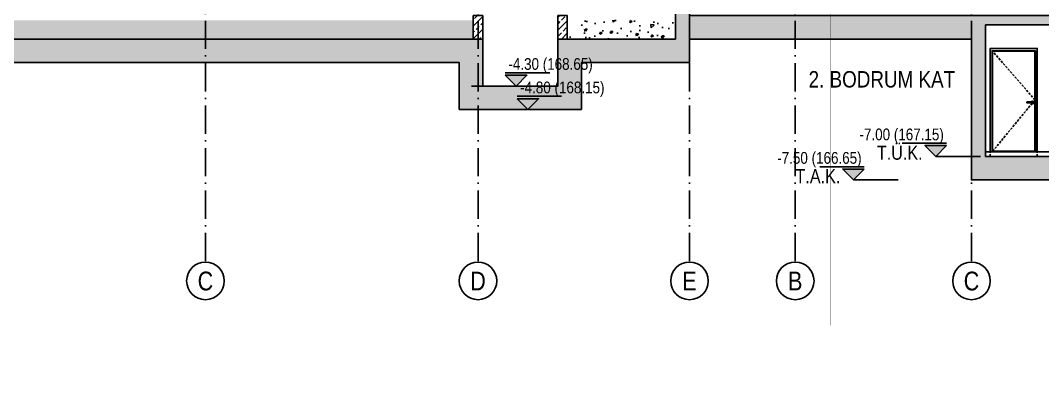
# Model space of a CAD drawing. Header units: millimetres. Extents: x 82776 to 137242, y 11666 to 27998.
# Drawn here: x 92570 to 93113, y 22284 to 22476 of the extents above; entities that cross this region are included whole.
import ezdxf
from ezdxf.enums import TextEntityAlignment as Align

# ---------------------------------------------------------------- set-up
doc = ezdxf.new("R2010")
doc.units = ezdxf.units.MM
for name, pattern in [('( Hidden )', [0.375, 0.25, -0.125]), ('ACAD_ISO03W100', [30, 12, -18]), ('ACAD_ISO10W100', [18, 12, -3, 0, -3]), ('DASHDOT', [1, 0.5, -0.25, 0, -0.25]), ('DASHED', [15, 10, -5])]:
    doc.linetypes.add(name, pattern=pattern)
doc.layers.add('0_IFC_Blok Sınırı', color=32, linetype='ACAD_ISO03W100', lineweight=0)
for name, color, linetype in [('0_IFC_Concrete Trace', 253, '( Hidden )'), ('0_IFC_Elevation_4', 11, 'Continuous'), ('0_IFC_Elevation_5', 252, 'Continuous'), ('0_IFC_Grid', 14, 'ACAD_ISO10W100'), ('0_IFC_Grid_Text_100', 14, 'Continuous'), ('0_IFC_Hatch_Structure', 251, 'Continuous'), ('0_IFC_Notation_Level_50', 160, 'Continuous'), ('0_IFC_Notation_Section_50', 10, 'Continuous'), ('0_IFC_Text_Explanation_50', 231, 'Continuous'), ('1_IFC_Concrete_Section', 50, 'Continuous'), ('4_IFC_Floor_Cladding', 143, 'Continuous')]:
    doc.layers.add(name, color=color, linetype=linetype)
doc.styles.add('IFC_TEXT', font='ARIALN.TTF')
pattern_1 = [(225, (-107543.7465645606, -29261.81252350595), (13.47038418160373, -13.47038418160373), []), (225, (-107557.2169545606, -29261.81252350595), (13.47038418160373, -13.47038418160373), [9.524999999999999, -4.762499999999999])]
pattern_2 = [(230, (-107543.7465645606, -29261.81252350595), (-54.6554006988012, 4.781725661670932), [5.714999999999999, -62.865]), (175, (-107543.7465645606, -29261.81252350595), (10.57302642749079, -57.31705357171054), [4.572, -50.292175251]), (280.4514447, (-107548.3011666606, -29261.41404745595), (-44.08237412710598, -52.53532557365852), [4.857002639999996, -53.42707337999997]), (226.1842, (-107543.7465645606, -29277.05252350595), (-81.32371226763897, 12.61269837981815), [8.5725, -94.2975]), (276.63555761, (-107550.5235345606, -29276.00147350595), (-71.22124021545092, -74.22783737931644), [7.285506941999996, -80.14068244799994]), (171.18415117, (-107543.7465645606, -29277.05252350595), (-71.22124021949313, -74.22783737565977), [6.857990120999999, -75.43791957599998]), (201, (-107551.3665645606, -29273.24252350595), (-45.48431738073974, 30.67955945612629), [5.714999999999999, -62.865]), (146, (-107551.3665645606, -29273.24252350595), (-18.54060850429412, -55.25638983669578), [4.572, -50.29199999999999]), (251.451445, (-107555.1569243406, -29270.68589353595), (-64.02492578361485, -24.57683066577156), [4.857002639999996, -53.42698127999996]), (217.5, (-107543.7465645606, -29261.81252350595), (-0.926580975177548, -25.36651166194593), [0, -49.6824, 0, -51.054, 0, -50.4825]), (187.5, (-107543.7465645606, -29261.81252350595), (-20.04589875309173, -30.05417244543585), [0, -29.1084, 0, -48.5394, 0, -19.2405]), (147.4999999999999, (-107526.7539645606, -29261.81252350595), (-40.67717855006142, 1.718623197802037), [0, -19.05, 0, -59.43599999999999, 0, -78.86699999999999]), (137.5, (-107519.1339645606, -29261.81252350595), (-44.43875441580541, -7.627947309999902), [0, -24.765, 0, -39.4716, 0, -56.00699999999999])]

# ---------------------------------------------------------------- blocks, each defined once
blk = doc.blocks.new('0_IFC_AXIS_TEXT_100')
at = {"layer": '0_IFC_Grid_Text_100'}
blk.add_circle((0, 1000), 1000, dxfattribs=at)
at = {"layer": '0_IFC_Grid_Text_100', "style": 'IFC_TEXT'}
blk.add_attdef('AXIS_NO', text='', height=1000, dxfattribs=at).set_placement((0, 992.7158909265999), align=Align.MIDDLE_CENTER)
blk = doc.blocks.new('*U2326')
blk.add_wipeout([(-10.000000013576882, 219.99999999979184), (89.99999998643032, 220.00000000035095), (89.99999998739186, 3.7539393815677613e-10), (-10.000000012616573, -1.9281287677586079e-10)]).dxf.layer = '0_IFC_Elevation_5'
at = {"layer": '0_IFC_Elevation_4'}
for points in [[(-10.00000001261659, -1.927916e-10), (-10.00000001389927, 219.9999999997918), (89.99999998610915, 220.0000000003789), (89.99999998739182, 3.797381e-10)], [(-5.000000019446474, 0.9999999998505475), (-5.000000020032544, 213.9999979547244), (84.99999999291138, 213.9999979552106), (84.99999999349745, 1.000000000336725)]]:
    blk.add_lwpolyline(points, close=True, dxfattribs=at)
blk.add_lwpolyline([(-6.000000019440719, -1.552097e-10), (-6.000000020038299, 214.9999979547186), (85.99999999290563, 214.9999979552309), (85.99999999350321, 3.424831e-10)], dxfattribs=at)
at = {"layer": '0_IFC_Elevation_5', "linetype": 'DASHED', "ltscale": 0.5}
blk.add_lwpolyline([(89.99999998709971, -9.999999999634486), (89.99999998643032, 220.0000000003509), (-10.00000001357693, 219.9999999998072), (-10.0000000129221, -10.00000000017824)], close=True, dxfattribs=at)
blk.add_lwpolyline([(84.99999999349745, 1.000000000336725), (-5.000000020076925, 110.4999999998505), (84.99999999291138, 213.9999979552106)], dxfattribs=at)
at = {"layer": '0_IFC_Elevation_5'}
blk.add_lwpolyline([(-2.00394794e-08, 103.9999999998939, -0.9999999999999998), (-2.00510186e-08, 105.9999999998793), (11.99999997994899, 105.9999999999484), (11.99999997996051, 103.9999999999484)], format="xyb", close=True, dxfattribs=at)
blk.add_circle((-2.00452632e-08, 104.9999999998793), 2.999999999999998, dxfattribs=at)
blk = doc.blocks.new('0_IFC_NOT_RUDELEVEL_50_N')
at = {"layer": '0_IFC_Notation_Level_50'}
h = blk.add_hatch(color=256, dxfattribs=at)
h.dxf.hatch_style = 1
h.paths.add_polyline_path([(-201.6000000000931, 201.6000000001513), (201.5999999996274, 201.6000000001513), (0, 0)])
for p, q in [((-201.6000000000931, 246.4000000000815), (627.1999999997206, 246.4000000000815)), ((-834.4000000003726, 0), (0, 0))]:
    blk.add_line(p, q, dxfattribs=at)
blk.add_lwpolyline([(-201.6000000000931, 201.6000000001513), (201.5999999996274, 201.6000000001513), (0, 0), (-201.6000000000931, 201.6000000001513)], dxfattribs=at)
at = {"layer": '0_IFC_Notation_Level_50', "style": 'IFC_TEXT'}
blk.add_attdef('LEVEL', (-201.6000000000931, 302.4000000001397), '', height=280, dxfattribs=at)
blk = doc.blocks.new('1-1 VAZIYET KESITI')
at = {"layer": '0_IFC_Elevation_5'}
h = blk.add_hatch(dxfattribs=at)
h.set_pattern_fill('AR-CONC', color=256, scale=0.3, angle=180)
h.set_pattern_definition(pattern_2)
h.paths.add_polyline_path([(-7159.226313978114, 767.2739244388067), (-5649.226313978143, 767.2739244399125), (-5649.226313978143, 727.2739244399125), (-7159.226313978114, 727.2739244388067)])
h = blk.add_hatch(dxfattribs=at)
h.set_pattern_fill('AR-CONC', color=256, scale=0.3, angle=180)
h.set_pattern_definition(pattern_2)
h.paths.add_polyline_path([(-5449.226313978143, 767.2739244388067), (-5219.226313978113, 767.2739244399125), (-5219.226313978113, 727.2739244399125), (-5449.226313978143, 727.2739244388067)])
at = {"layer": '0_IFC_Hatch_Structure'}
h = blk.add_hatch(dxfattribs=at)
h.set_pattern_fill('ANSI33', color=256, scale=3, angle=180)
h.set_pattern_definition(pattern_1)
h.paths.add_polyline_path([(-5219.226313978113, 1157.273924438821), (-5219.226313978113, 727.2739244388212), (-5469.226313978142, 727.2739244388212), (-5469.226313978142, 627.2739244388212), (-5629.226313978143, 627.2739244388212), (-5629.226313978143, 727.2739244388212), (-7159.226313978114, 727.2739244388212), (-7159.226313978114, 1157.273924438821), (-6799.226313966865, 1157.273924438821), (-6799.226313966865, 1117.273924438821), (-6769.226313966865, 1117.273924438821), (-6769.226313966865, 1157.273924438821), (-6502.226316491956, 1157.273924438821), (-6502.226316491956, 1177.273924438821), (-7189.226313978114, 1177.273924438821), (-7189.226313978114, 677.2739244388212), (-5679.226313978142, 677.2739244388212), (-5679.226313978142, 577.2739244388212), (-5419.226313978143, 577.2739244388212), (-5419.226313978143, 677.2739244388212), (-5189.226313978114, 677.2739244388212), (-5189.226313978114, 1177.273924438821), (-5469.226313978113, 1177.273924438821), (-5469.226313978113, 1157.273924438821)])
h.paths.add_polyline_path([(-6569.226313978127, 1527.27392443885), (-7189.226313978114, 1527.273924438821), (-7189.226313978114, 1507.273924438821), (-6569.226313978127, 1507.27392443885)])
h.paths.add_polyline_path([(-5469.226313978084, 1507.273924438821), (-5189.226313978114, 1507.273924438821), (-5189.226313978114, 1527.273924438821), (-5469.226313978084, 1527.273924438821)])
h.paths.add_polyline_path([(-5039.226313978113, 1857.273924438821), (-5039.226313978113, 1877.273924438821), (-7339.226313978113, 1877.273924438821), (-7339.226313978113, 1857.273924438821)])
h = blk.add_hatch(dxfattribs=at)
h.set_pattern_fill('ANSI33', color=256, scale=3, angle=180)
h.set_pattern_definition(pattern_1)
h.paths.add_polyline_path([(-5649.226313978143, 727.2739244388212), (-5629.226313978143, 727.2739244388212), (-5629.226313978143, 777.2739244388213), (-5649.226313978143, 777.2739244388213)])
h = blk.add_hatch(dxfattribs=at)
h.set_pattern_fill('ANSI33', color=256, scale=3, angle=180)
h.set_pattern_definition(pattern_1)
h.paths.add_polyline_path([(-5469.226313978142, 727.2739244388212), (-5449.226313978143, 727.2739244388212), (-5449.226313978143, 777.2739244388213), (-5469.226313978142, 777.2739244388213)])
at = {"layer": '0_IFC_Blok Sınırı', "ltscale": 0.3, "const_width": 1}
blk.add_lwpolyline([(-4889.228163963824, 117.2739244331314), (-4889.216961349884, 2092.273924403256)], dxfattribs=at)
at = {"layer": '0_IFC_Concrete Trace', "linetype": '( Hidden )', "ltscale": 80, "elevation": 108.6007237433805}
blk.add_lwpolyline([(-5189.226314029016, 727.3227220568369), (-5189.226314029016, 777.3227220573826)], dxfattribs=at)
at = {"layer": '0_IFC_Grid', "ltscale": 5}
for points in [[(-6219.226313978113, 2122.273924438821), (-6219.226313978113, 252.2739244388358)], [(-5639.226313978113, 2122.273924438821), (-5639.226313978113, 252.2739244388358)], [(-5189.226313978114, 2122.273924438821), (-5189.226313978114, 252.2739244388358)], [(-4964.226313988852, 2122.273924438821), (-4964.226313988852, 252.2739244388722)]]:
    blk.add_lwpolyline(points, dxfattribs=at)
at = {"layer": '0_IFC_Grid', "ltscale": 5, "elevation": 851.4862060546875}
blk.add_lwpolyline([(-4589.226313980878, 2122.273924438821), (-4589.226313980878, 252.2739244388358)], dxfattribs=at)
at = {"layer": '1_IFC_Concrete_Section'}
for points in [[(-5219.226313978113, 1157.273924438821), (-5219.226313978113, 727.2739244388212), (-5469.226313978142, 727.2739244388212), (-5469.226313978142, 627.2739244388212), (-5629.226313978143, 627.2739244388212), (-5629.226313978143, 727.2739244388212), (-7159.226313978114, 727.2739244388212)], [(-7189.226313978114, 677.2739244388212), (-5679.226313978142, 677.2739244388212), (-5679.226313978142, 577.2739244388212), (-5419.226313978143, 577.2739244388212), (-5419.226313978143, 677.2739244388212), (-5189.226313978114, 677.2739244388212), (-5189.226313978114, 1177.273924438821), (-5469.226313978113, 1177.273924438821), (-5469.226313978113, 1157.273924438821), (-5219.226313978113, 1157.273924438821)]]:
    blk.add_lwpolyline(points, dxfattribs=at)
for points in [[(-5649.226313978143, 727.2739244388212), (-5629.226313978143, 727.2739244388212), (-5629.226313978143, 777.2739244388213), (-5649.226313978143, 777.2739244388213)], [(-5469.226313978142, 727.2739244388212), (-5449.226313978143, 727.2739244388212), (-5449.226313978143, 777.2739244388213), (-5469.226313978142, 777.2739244388213)]]:
    blk.add_lwpolyline(points, close=True, dxfattribs=at)
at = {"xscale": -1}
blk.add_blockref('*U2326', (-4459.226313993189, 487.2739244384574), dxfattribs=at)
ref = blk.add_blockref('0_IFC_NOT_RUDELEVEL_50_N', (-5558.170738337213, 627.2739244388358), dxfattribs=dict(xscale=0.114, yscale=0.114, zscale=0.114))
ref.add_attrib('LEVEL', '-4.30 (168.65)', (-5574.527179947327, 661.7475244412635), dxfattribs={"layer": '0_IFC_Notation_Level_50', "height": 24.93750000003889, "style": 'IFC_TEXT'})
ref = blk.add_blockref('0_IFC_NOT_RUDELEVEL_50_N', (-5533.170738337212, 577.2739244388358), dxfattribs=dict(xscale=0.114, yscale=0.114, zscale=0.114))
ref.add_attrib('LEVEL', '-4.80 (168.15)', (-5549.527179947326, 611.7475244412635), dxfattribs={"layer": '0_IFC_Notation_Level_50', "height": 24.93750000003889, "style": 'IFC_TEXT'})
ref = blk.add_blockref('0_IFC_NOT_RUDELEVEL_50_N', (-4665.217945327051, 477.2739244371259), dxfattribs=dict(xscale=-0.114, yscale=0.114, zscale=0.114))
ref.add_attrib('LEVEL', '-7.00 (167.15)', (-4827.489530661318, 511.7475244395609), dxfattribs={"layer": '0_IFC_Notation_Level_50', "height": 24.93750000003889, "style": 'IFC_TEXT'})
ref = blk.add_blockref('0_IFC_NOT_RUDELEVEL_50_N', (-4840.217945327051, 427.2739244371259), dxfattribs=dict(xscale=-0.114, yscale=0.114, zscale=0.114))
ref.add_attrib('LEVEL', '-7.50 (166.65)', (-5002.489530661318, 461.7475244395609), dxfattribs={"layer": '0_IFC_Notation_Level_50', "height": 24.93750000003889, "style": 'IFC_TEXT'})
ref = blk.add_blockref('0_IFC_AXIS_TEXT_100', (-6219.223691328807, 172.2739247417339), dxfattribs=dict(xscale=-0.04, yscale=0.04, zscale=0.04, rotation=0.0064968962269241))
ref.add_attrib('AXIS_NO', 'C', dxfattribs={"layer": '0_IFC_Grid_Text_100', "height": 40, "rotation": 0.006496897297367, "style": 'IFC_TEXT'}).set_placement((-6219.22819398102, 211.9825601240882), align=Align.MIDDLE_CENTER)
ref = blk.add_blockref('0_IFC_AXIS_TEXT_100', (-5639.223691328807, 172.2739247417339), dxfattribs=dict(xscale=-0.04, yscale=0.04, zscale=0.04, rotation=0.0064968962269241))
ref.add_attrib('AXIS_NO', 'D', dxfattribs={"layer": '0_IFC_Grid_Text_100', "height": 40, "rotation": 0.006496897297367, "style": 'IFC_TEXT'}).set_placement((-5639.22819398102, 211.9825601240882), align=Align.MIDDLE_CENTER)
ref = blk.add_blockref('0_IFC_AXIS_TEXT_100', (-5189.223691328807, 172.2739247417339), dxfattribs=dict(xscale=-0.04, yscale=0.04, zscale=0.04, rotation=0.0064968962269241))
ref.add_attrib('AXIS_NO', 'E', dxfattribs={"layer": '0_IFC_Grid_Text_100', "height": 40, "rotation": 0.006496897297367, "style": 'IFC_TEXT'}).set_placement((-5189.22819398102, 211.9825601240882), align=Align.MIDDLE_CENTER)
ref = blk.add_blockref('0_IFC_AXIS_TEXT_100', (-4964.217242610466, 172.2739249531805), dxfattribs=dict(xscale=-0.04, yscale=0.04, zscale=0.04, rotation=0.0064968962269241))
ref.add_attrib('AXIS_NO', 'B', dxfattribs={"layer": '0_IFC_Grid_Text_100', "height": 40, "rotation": 0.006496897297367, "style": 'IFC_TEXT'}).set_placement((-4964.22174526268, 211.9825603355348), align=Align.MIDDLE_CENTER)
ref = blk.add_blockref('0_IFC_AXIS_TEXT_100', (-4589.217242602492, 172.2739249531441, 851.4862060546875), dxfattribs=dict(xscale=-0.04, yscale=0.04, zscale=0.04, rotation=0.0064968962269241))
ref.add_attrib('AXIS_NO', 'C', dxfattribs={"layer": '0_IFC_Grid_Text_100', "height": 40, "rotation": 0.006496897297367, "style": 'IFC_TEXT'}).set_placement((-4589.221745254705, 211.9825603354984, 851.4862060546875), align=Align.MIDDLE_CENTER)
at = {"layer": '0_IFC_Notation_Level_50', "char_height": 30, "attachment_point": 3, "style": 'IFC_TEXT'}
for s, insert in [('T.Ü.K.', (-4693.20034532703, 500.2563244371413)), ('T.A.K.', (-4868.200345327029, 450.2563244371413))]:
    blk.add_mtext_dynamic_manual_height_columns(s, width=128.3106315198238, gutter_width=12.5, heights=[0], dxfattribs=dict(at, insert=insert))
at = {"layer": '0_IFC_Text_Explanation_50', "insert": (-4797.377945327025, 641.3539244371058), "char_height": 35, "attachment_point": 5, "style": 'IFC_TEXT'}
blk.add_mtext_dynamic_manual_height_columns('\\pxi-0.46999,l1.46999,t1.46999,4;2. BODRUM KAT', width=498.8568171481893, gutter_width=125, heights=[0], dxfattribs=at)
at = {"layer": '0_IFC_Hatch_Structure'}
h = blk.add_hatch(dxfattribs=at)
h.set_pattern_fill('ANSI33', color=256, scale=3, angle=180)
h.set_pattern_definition(pattern_1)
h.paths.add_polyline_path([(-5189.226313981431, 1127.27392443885), (-4589.226313980907, 1127.273924438836), (-4589.226313980907, 1177.273924438836), (-3229.226302951662, 1177.273924438836), (-3229.22213031989, 1117.273924438836), (-3259.226302951662, 1117.273924438836), (-3259.226302951662, 1157.273924438836), (-3919.226313980908, 1157.273924438836), (-3919.226313980908, 1117.273924438836), (-3949.226313980908, 1117.273924438836), (-3949.226313980908, 1157.273924438836), (-4559.226313980907, 1157.273924438836), (-4559.226313980907, 1067.273924438836), (-4589.226313980907, 1067.273924438836), (-4589.226313980907, 1107.273924438836), (-5189.226313981431, 1107.273924438836)], flags=17)
h.paths.add_polyline_path([(-5189.226313981431, 777.2739244388358), (-3229.226313980936, 777.2739244388358), (-3229.226313980936, 717.2739244388358), (-3259.226313980937, 717.2739244388358), (-3259.226313980937, 757.2739244388358), (-3919.226313980908, 757.2739244388358), (-3919.226313980908, 717.2739244388358), (-3949.226313980908, 717.2739244388358), (-3949.226313980908, 757.2739244388358), (-4559.226313980937, 757.2739244388358), (-4559.226313980937, 477.2739244388358), (-3094.226313980937, 477.2739244388358), (-3094.226313980937, 327.2739244388358), (-2914.226313980936, 327.2739244388358), (-2914.226313980936, 477.2739244388358), (-2619.226313980937, 477.2739244388358), (-2619.226313980937, 757.2739244388358), (-2779.22644937021, 757.2739244388358), (-2779.22644937021, 777.2739244388358), (-2619.226313980937, 777.2739244388358), (-2619.226313980937, 1157.273924438836), (-2779.22644937021, 1157.273924438865), (-2779.22644937021, 1177.273924438836), (-2589.226313980879, 1177.273924438836), (-2589.226313980879, 427.2739244388358), (-2864.226313980937, 427.2739244388358), (-2864.226313980937, 277.2739244388358), (-3144.226313980937, 277.2739244388358), (-3144.226313980937, 427.2739244388358), (-4589.226313980878, 427.2739244388358), (-4589.226313980878, 727.2739244388212), (-5189.226313981431, 727.273924438843)])
h.paths.add_polyline_path([(-2619.226302951662, 1467.273924438836), (-2589.226302951662, 1467.273924438836), (-2589.226302951662, 1527.273924438835), (-2619.226302951662, 1527.273924438835)])
h.paths.add_polyline_path([(-4589.226302951662, 1467.273924438836), (-4559.226302951661, 1467.273924438836), (-4559.226302951661, 1527.273924438835), (-4589.226302951662, 1527.273924438835)])
at = {"layer": '0_IFC_Notation_Section_50', "linetype": 'DASHDOT', "ltscale": 40, "const_width": 0.0321562500000001}
blk.add_lwpolyline([(0, 0), (0, 2300), (-8493.585709202962, 2299.999617613932), (-8493.585709202962, -0.0003823860752163)], close=True, dxfattribs=at)
at = {"layer": '1_IFC_Concrete_Section'}
for points in [[(-3949.226313980908, 757.2739244388358), (-4559.226313980937, 757.2739244388358), (-4559.226313980937, 477.2739244388358), (-3094.226313980937, 477.2739244388358)], [(-3144.226313980937, 427.2739244388358), (-4589.226313980878, 427.2739244388358), (-4589.226313980878, 727.2739244388212), (-5189.226313981431, 727.273924438843), (-5189.226313981431, 777.2739244388358), (-3229.226313980936, 777.2739244388358)]]:
    blk.add_lwpolyline(points, dxfattribs=at)
at = {"layer": '4_IFC_Floor_Cladding'}
blk.add_lwpolyline([(-3559.226325010008, 487.2739244388358), (-4559.226313980937, 487.2739244388358)], dxfattribs=at)

msp = doc.modelspace()

# ---------------------------------------------------------------- block references
at = {"xscale": 0.25, "yscale": 0.25, "zscale": 0.25}
msp.add_blockref('1-1 VAZIYET KESITI', (94222.71732162213, 22284.05586946263), dxfattribs=at)

doc.saveas('drawing.dxf')
